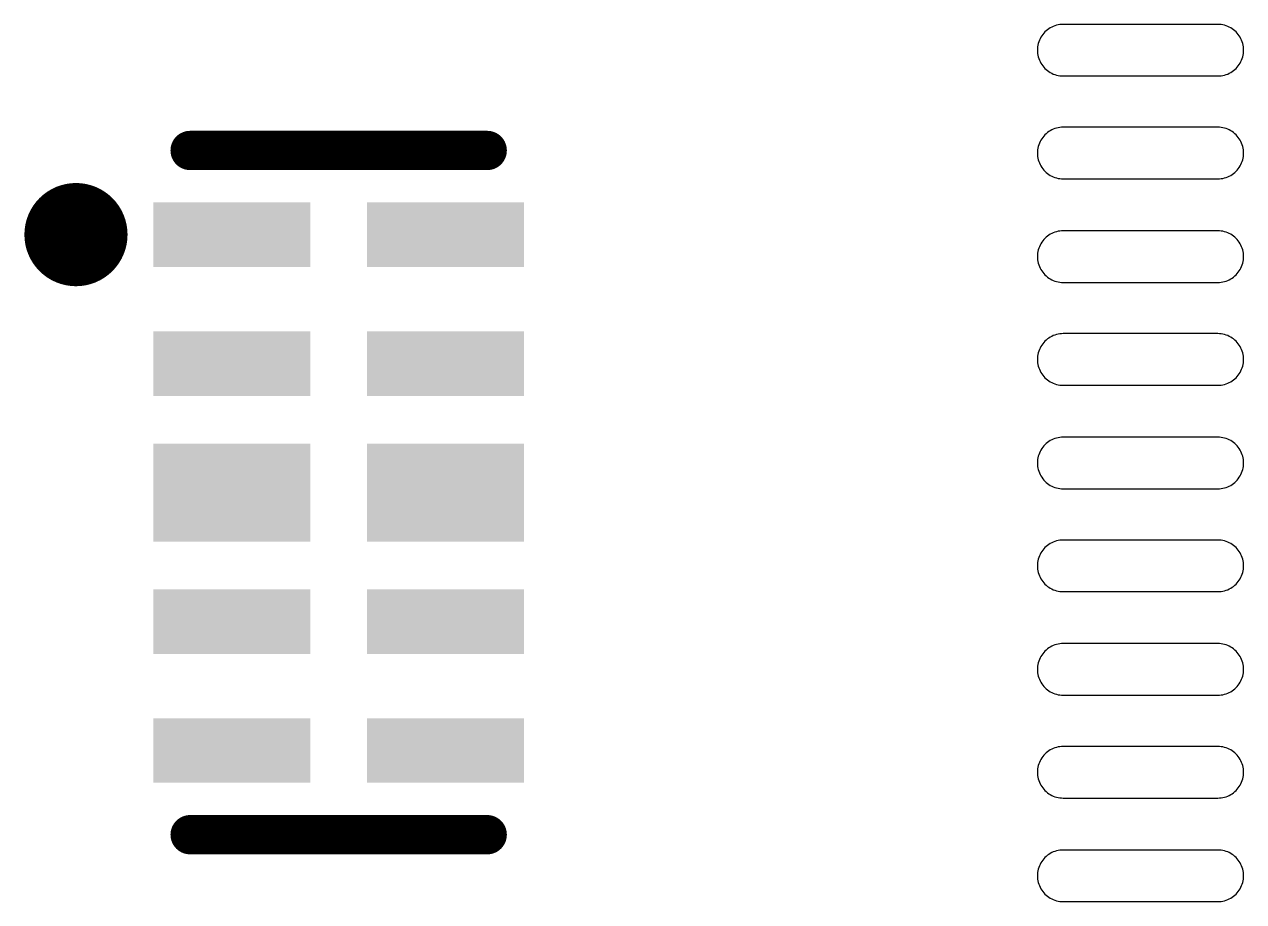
# Model space of a CAD drawing. Header units: inches. Extents: x -3.1 to 90.9, y -0.8 to 60.1.
# Drawn here: x 17.771 to 22.5, y 27.598 to 30.999 of the extents above; entities that cross this region are included whole.
import ezdxf

# ---------------------------------------------------------------- set-up
doc = ezdxf.new("R2010")
doc.units = ezdxf.units.IN
doc.layers.add('Top Overlay', color=2, linetype='Continuous')
doc.layers.add('Top Paste', color=8, linetype='Continuous')

# ---------------------------------------------------------------- blocks, each defined once
blk = doc.blocks.new('WQFN_40_L5_0_W5_0_P0_4_BL_EP_65')
at = {"layer": 'Top Paste'}
for p, q in [((-1.4655, -2.1242), (-1.4703, -2.1286)), ((-1.4604, -2.12), (-1.4655, -2.1242)), ((-1.4551, -2.1162), (-1.4604, -2.12)), ((-1.4496, -2.1127), (-1.4551, -2.1162)), ((-1.4438, -2.1097), (-1.4496, -2.1127)), ((-1.4378, -2.107), (-1.4438, -2.1097)), ((-1.4317, -2.1047), (-1.4378, -2.107)), ((-1.4254, -2.1028), (-1.4317, -2.1047)), ((-1.419, -2.1013), (-1.4254, -2.1028)), ((-1.4126, -2.1002), (-1.419, -2.1013)), ((-1.4061, -2.0996), (-1.4126, -2.1002)), ((-1.3995, -2.0994), (-1.4061, -2.0996)), ((-1.393, -2.0996), (-1.3995, -2.0994)), ((-1.3865, -2.1002), (-1.393, -2.0996)), ((-1.3865, -2.1002), (-1.3865, -2.1002)), ((-1.38, -2.1013), (-1.3865, -2.1002)), ((-1.3737, -2.1028), (-1.38, -2.1013)), ((-1.3674, -2.1047), (-1.3737, -2.1028)), ((-1.3613, -2.107), (-1.3674, -2.1047)), ((-1.3553, -2.1097), (-1.3613, -2.107)), ((-1.3496, -2.1127), (-1.3553, -2.1097)), ((-1.344, -2.1162), (-1.3496, -2.1127)), ((-1.3387, -2.12), (-1.344, -2.1162)), ((-1.3336, -2.1242), (-1.3387, -2.12)), ((-1.3288, -2.1286), (-1.3336, -2.1242)), ((-1.0667, -2.1242), (-1.0715, -2.1286)), ((-1.0616, -2.12), (-1.0667, -2.1242)), ((-1.0563, -2.1162), (-1.0616, -2.12)), ((-1.0508, -2.1127), (-1.0563, -2.1162)), ((-1.045, -2.1097), (-1.0508, -2.1127)), ((-1.039, -2.107), (-1.045, -2.1097)), ((-1.0329, -2.1047), (-1.039, -2.107)), ((-1.0266, -2.1028), (-1.0329, -2.1047)), ((-1.0203, -2.1013), (-1.0266, -2.1028)), ((-1.0138, -2.1002), (-1.0203, -2.1013)), ((-1.0073, -2.0996), (-1.0138, -2.1002)), ((-1.0008, -2.0994), (-1.0073, -2.0996)), ((-0.9942, -2.0996), (-1.0008, -2.0994)), ((-0.9877, -2.1002), (-0.9942, -2.0996)), ((-0.9877, -2.1002), (-0.9877, -2.1002)), ((-0.9813, -2.1013), (-0.9877, -2.1002)), ((-0.9749, -2.1028), (-0.9813, -2.1013)), ((-0.9686, -2.1047), (-0.9749, -2.1028)), ((-0.9625, -2.107), (-0.9686, -2.1047)), ((-0.9565, -2.1097), (-0.9625, -2.107)), ((-0.9508, -2.1127), (-0.9565, -2.1097)), ((-0.9452, -2.1162), (-0.9508, -2.1127)), ((-0.9399, -2.12), (-0.9452, -2.1162)), ((-0.9348, -2.1242), (-0.9399, -2.12)), ((-0.93, -2.1286), (-0.9348, -2.1242)), ((-0.6654, -2.1242), (-0.6702, -2.1286)), ((-0.6603, -2.12), (-0.6654, -2.1242)), ((-0.655, -2.1162), (-0.6603, -2.12)), ((-0.6495, -2.1127), (-0.655, -2.1162)), ((-0.6437, -2.1097), (-0.6495, -2.1127)), ((-0.6377, -2.107), (-0.6437, -2.1097)), ((-0.6316, -2.1047), (-0.6377, -2.107)), ((-0.6253, -2.1028), (-0.6316, -2.1047)), ((-0.6189, -2.1013), (-0.6253, -2.1028)), ((-0.6125, -2.1002), (-0.6189, -2.1013)), ((-0.606, -2.0996), (-0.6125, -2.1002)), ((-0.5994, -2.0994), (-0.606, -2.0996)), ((-0.5929, -2.0996), (-0.5994, -2.0994)), ((-0.5864, -2.1002), (-0.5929, -2.0996)), ((-0.5864, -2.1002), (-0.5864, -2.1002)), ((-0.5799, -2.1013), (-0.5864, -2.1002)), ((-0.5736, -2.1028), (-0.5799, -2.1013)), ((-0.5673, -2.1047), (-0.5736, -2.1028)), ((-0.5612, -2.107), (-0.5673, -2.1047)), ((-0.5552, -2.1097), (-0.5612, -2.107)), ((-0.5495, -2.1127), (-0.5552, -2.1097)), ((-0.5439, -2.1162), (-0.5495, -2.1127)), ((-0.5386, -2.12), (-0.5439, -2.1162)), ((-0.5335, -2.1242), (-0.5386, -2.12)), ((-0.5287, -2.1286), (-0.5335, -2.1242)), ((-0.2666, -2.1242), (-0.2714, -2.1286)), ((-0.2615, -2.12), (-0.2666, -2.1242)), ((-0.2562, -2.1162), (-0.2615, -2.12)), ((-0.2507, -2.1127), (-0.2562, -2.1162)), ((-0.2449, -2.1097), (-0.2507, -2.1127)), ((-0.2389, -2.107), (-0.2449, -2.1097)), ((-0.2328, -2.1047), (-0.2389, -2.107)), ((-0.2265, -2.1028), (-0.2328, -2.1047)), ((-0.2202, -2.1013), (-0.2265, -2.1028)), ((-0.2137, -2.1002), (-0.2202, -2.1013)), ((-0.2072, -2.0996), (-0.2137, -2.1002)), ((-0.2007, -2.0994), (-0.2072, -2.0996)), ((-0.1941, -2.0996), (-0.2007, -2.0994)), ((-0.1876, -2.1002), (-0.1941, -2.0996)), ((-0.1876, -2.1002), (-0.1876, -2.1002)), ((-0.1812, -2.1013), (-0.1876, -2.1002)), ((-0.1748, -2.1028), (-0.1812, -2.1013)), ((-0.1685, -2.1047), (-0.1748, -2.1028)), ((-0.1624, -2.107), (-0.1685, -2.1047)), ((-0.1564, -2.1097), (-0.1624, -2.107)), ((-0.1507, -2.1127), (-0.1564, -2.1097)), ((-0.1451, -2.1162), (-0.1507, -2.1127)), ((-0.1398, -2.12), (-0.1451, -2.1162)), ((-0.1347, -2.1242), (-0.1398, -2.12)), ((-0.1299, -2.1286), (-0.1347, -2.1242)), ((0.1347, -2.1242), (0.1299, -2.1286)), ((0.1398, -2.12), (0.1347, -2.1242)), ((0.1451, -2.1162), (0.1398, -2.12)), ((0.1506, -2.1127), (0.1451, -2.1162)), ((0.1564, -2.1097), (0.1506, -2.1127)), ((0.1624, -2.107), (0.1564, -2.1097)), ((0.1685, -2.1047), (0.1624, -2.107)), ((0.1748, -2.1028), (0.1685, -2.1047)), ((0.1812, -2.1013), (0.1748, -2.1028)), ((0.1876, -2.1002), (0.1812, -2.1013)), ((0.1941, -2.0996), (0.1876, -2.1002)), ((0.2007, -2.0994), (0.1941, -2.0996)), ((0.2072, -2.0996), (0.2007, -2.0994)), ((0.2137, -2.1002), (0.2072, -2.0996)), ((0.2137, -2.1002), (0.2137, -2.1002)), ((0.2202, -2.1013), (0.2137, -2.1002)), ((0.2265, -2.1028), (0.2202, -2.1013)), ((0.2328, -2.1047), (0.2265, -2.1028)), ((0.2389, -2.107), (0.2328, -2.1047)), ((0.2449, -2.1097), (0.2389, -2.107)), ((0.2506, -2.1127), (0.2449, -2.1097)), ((0.2562, -2.1162), (0.2506, -2.1127)), ((0.2615, -2.12), (0.2562, -2.1162)), ((0.2666, -2.1242), (0.2615, -2.12)), ((0.2714, -2.1286), (0.2666, -2.1242)), ((0.5335, -2.1242), (0.5287, -2.1286)), ((0.5386, -2.12), (0.5335, -2.1242)), ((0.5439, -2.1162), (0.5386, -2.12)), ((0.5494, -2.1127), (0.5439, -2.1162)), ((0.5552, -2.1097), (0.5494, -2.1127)), ((0.5612, -2.107), (0.5552, -2.1097)), ((0.5673, -2.1047), (0.5612, -2.107)), ((0.5736, -2.1028), (0.5673, -2.1047)), ((0.5799, -2.1013), (0.5736, -2.1028)), ((0.5864, -2.1002), (0.5799, -2.1013)), ((0.5929, -2.0996), (0.5864, -2.1002)), ((0.5994, -2.0994), (0.5929, -2.0996)), ((0.606, -2.0996), (0.5994, -2.0994)), ((0.6125, -2.1002), (0.606, -2.0996)), ((0.6125, -2.1002), (0.6125, -2.1002)), ((0.6189, -2.1013), (0.6125, -2.1002)), ((0.6253, -2.1028), (0.6189, -2.1013)), ((0.6316, -2.1047), (0.6253, -2.1028)), ((0.6377, -2.107), (0.6316, -2.1047)), ((0.6437, -2.1097), (0.6377, -2.107)), ((0.6494, -2.1127), (0.6437, -2.1097)), ((0.655, -2.1162), (0.6494, -2.1127)), ((0.6603, -2.12), (0.655, -2.1162)), ((0.6654, -2.1242), (0.6603, -2.12)), ((0.6702, -2.1286), (0.6654, -2.1242)), ((0.9348, -2.1242), (0.93, -2.1286)), ((0.9399, -2.12), (0.9348, -2.1242)), ((0.9452, -2.1162), (0.9399, -2.12)), ((0.9507, -2.1127), (0.9452, -2.1162)), ((0.9565, -2.1097), (0.9507, -2.1127)), ((0.9625, -2.107), (0.9565, -2.1097)), ((0.9686, -2.1047), (0.9625, -2.107)), ((0.9749, -2.1028), (0.9686, -2.1047)), ((0.9813, -2.1013), (0.9749, -2.1028)), ((0.9877, -2.1002), (0.9813, -2.1013)), ((0.9942, -2.0996), (0.9877, -2.1002)), ((1.0008, -2.0994), (0.9942, -2.0996)), ((1.0073, -2.0996), (1.0008, -2.0994)), ((1.0138, -2.1002), (1.0073, -2.0996)), ((1.0138, -2.1002), (1.0138, -2.1002)), ((1.0203, -2.1013), (1.0138, -2.1002)), ((1.0266, -2.1028), (1.0203, -2.1013)), ((1.0329, -2.1047), (1.0266, -2.1028)), ((1.039, -2.107), (1.0329, -2.1047)), ((1.045, -2.1097), (1.039, -2.107)), ((1.0507, -2.1127), (1.045, -2.1097)), ((1.0563, -2.1162), (1.0507, -2.1127)), ((1.0616, -2.12), (1.0563, -2.1162)), ((1.0667, -2.1242), (1.0616, -2.12)), ((1.0715, -2.1286), (1.0667, -2.1242)), ((1.3336, -2.1242), (1.3288, -2.1286)), ((1.3387, -2.12), (1.3336, -2.1242)), ((1.344, -2.1162), (1.3387, -2.12)), ((1.3495, -2.1127), (1.344, -2.1162)), ((1.3553, -2.1097), (1.3495, -2.1127)), ((1.3613, -2.107), (1.3553, -2.1097)), ((1.3674, -2.1047), (1.3613, -2.107)), ((1.3737, -2.1028), (1.3674, -2.1047)), ((1.38, -2.1013), (1.3737, -2.1028)), ((1.3865, -2.1002), (1.38, -2.1013)), ((1.393, -2.0996), (1.3865, -2.1002)), ((1.3995, -2.0994), (1.393, -2.0996)), ((1.4061, -2.0996), (1.3995, -2.0994)), ((1.4126, -2.1002), (1.4061, -2.0996)), ((1.4126, -2.1002), (1.4126, -2.1002)), ((1.419, -2.1013), (1.4126, -2.1002)), ((1.4254, -2.1028), (1.419, -2.1013)), ((1.4317, -2.1047), (1.4254, -2.1028)), ((1.4378, -2.107), (1.4317, -2.1047)), ((1.4438, -2.1097), (1.4378, -2.107)), ((1.4495, -2.1127), (1.4438, -2.1097)), ((1.4551, -2.1162), (1.4495, -2.1127)), ((1.4604, -2.12), (1.4551, -2.1162)), ((1.4655, -2.1242), (1.4604, -2.12)), ((1.4703, -2.1286), (1.4655, -2.1242)), ((1.7349, -2.1242), (1.7301, -2.1286)), ((1.74, -2.12), (1.7349, -2.1242)), ((1.7453, -2.1162), (1.74, -2.12)), ((1.7508, -2.1127), (1.7453, -2.1162)), ((1.7566, -2.1097), (1.7508, -2.1127)), ((1.7626, -2.107), (1.7566, -2.1097)), ((1.7687, -2.1047), (1.7626, -2.107)), ((1.775, -2.1028), (1.7687, -2.1047)), ((1.7814, -2.1013), (1.775, -2.1028)), ((1.7878, -2.1002), (1.7814, -2.1013)), ((1.7943, -2.0996), (1.7878, -2.1002)), ((1.8009, -2.0994), (1.7943, -2.0996)), ((1.8074, -2.0996), (1.8009, -2.0994)), ((1.8139, -2.1002), (1.8074, -2.0996)), ((1.8139, -2.1002), (1.8139, -2.1002)), ((1.8204, -2.1013), (1.8139, -2.1002)), ((1.8267, -2.1028), (1.8204, -2.1013)), ((1.833, -2.1047), (1.8267, -2.1028)), ((1.8391, -2.107), (1.833, -2.1047)), ((1.8451, -2.1097), (1.8391, -2.107)), ((1.8508, -2.1127), (1.8451, -2.1097)), ((1.8564, -2.1162), (1.8508, -2.1127)), ((1.8617, -2.12), (1.8564, -2.1162)), ((1.8668, -2.1242), (1.8617, -2.12)), ((1.8716, -2.1286), (1.8668, -2.1242)), ((-1.4961, -2.1735), (-1.4976, -2.1799)), ((-1.4942, -2.1672), (-1.4961, -2.1735)), ((-1.4919, -2.1611), (-1.4942, -2.1672)), ((-1.4892, -2.1551), (-1.4919, -2.1611)), ((-1.4862, -2.1494), (-1.4892, -2.1551)), ((-1.4827, -2.1438), (-1.4862, -2.1494)), ((-1.4789, -2.1385), (-1.4827, -2.1438)), ((-1.4747, -2.1334), (-1.4789, -2.1385)), ((-1.4703, -2.1286), (-1.4747, -2.1334)), ((-1.3244, -2.1334), (-1.3288, -2.1286)), ((-1.3202, -2.1385), (-1.3244, -2.1334)), ((-1.3164, -2.1438), (-1.3202, -2.1385)), ((-1.3129, -2.1493), (-1.3164, -2.1438)), ((-1.3099, -2.1551), (-1.3129, -2.1493)), ((-1.3072, -2.1611), (-1.3099, -2.1551)), ((-1.3048, -2.1672), (-1.3072, -2.1611)), ((-1.3029, -2.1735), (-1.3048, -2.1672)), ((-1.3015, -2.1799), (-1.3029, -2.1735)), ((-1.0974, -2.1735), (-1.0988, -2.1799)), ((-1.0955, -2.1672), (-1.0974, -2.1735)), ((-1.0931, -2.1611), (-1.0955, -2.1672)), ((-1.0904, -2.1551), (-1.0931, -2.1611)), ((-1.0874, -2.1494), (-1.0904, -2.1551)), ((-1.0839, -2.1438), (-1.0874, -2.1494)), ((-1.0801, -2.1385), (-1.0839, -2.1438)), ((-1.0759, -2.1334), (-1.0801, -2.1385)), ((-1.0715, -2.1286), (-1.0759, -2.1334)), ((-0.9256, -2.1334), (-0.93, -2.1286)), ((-0.9214, -2.1385), (-0.9256, -2.1334)), ((-0.9176, -2.1438), (-0.9214, -2.1385)), ((-0.9141, -2.1493), (-0.9176, -2.1438)), ((-0.9111, -2.1551), (-0.9141, -2.1493)), ((-0.9084, -2.1611), (-0.9111, -2.1551)), ((-0.9061, -2.1672), (-0.9084, -2.1611)), ((-0.9042, -2.1735), (-0.9061, -2.1672)), ((-0.9027, -2.1799), (-0.9042, -2.1735)), ((-0.696, -2.1735), (-0.6975, -2.1799)), ((-0.6941, -2.1672), (-0.696, -2.1735)), ((-0.6918, -2.1611), (-0.6941, -2.1672)), ((-0.6891, -2.1551), (-0.6918, -2.1611)), ((-0.6861, -2.1494), (-0.6891, -2.1551)), ((-0.6826, -2.1438), (-0.6861, -2.1494)), ((-0.6788, -2.1385), (-0.6826, -2.1438)), ((-0.6746, -2.1334), (-0.6788, -2.1385)), ((-0.6702, -2.1286), (-0.6746, -2.1334)), ((-0.5243, -2.1334), (-0.5287, -2.1286)), ((-0.5201, -2.1385), (-0.5243, -2.1334)), ((-0.5163, -2.1438), (-0.5201, -2.1385)), ((-0.5128, -2.1493), (-0.5163, -2.1438)), ((-0.5098, -2.1551), (-0.5128, -2.1493)), ((-0.5071, -2.1611), (-0.5098, -2.1551)), ((-0.5047, -2.1672), (-0.5071, -2.1611)), ((-0.5028, -2.1735), (-0.5047, -2.1672)), ((-0.5014, -2.1799), (-0.5028, -2.1735)), ((-0.2973, -2.1735), (-0.2987, -2.1799)), ((-0.2954, -2.1672), (-0.2973, -2.1735)), ((-0.293, -2.1611), (-0.2954, -2.1672)), ((-0.2903, -2.1551), (-0.293, -2.1611)), ((-0.2873, -2.1494), (-0.2903, -2.1551)), ((-0.2838, -2.1438), (-0.2873, -2.1494)), ((-0.28, -2.1385), (-0.2838, -2.1438)), ((-0.2758, -2.1334), (-0.28, -2.1385)), ((-0.2714, -2.1286), (-0.2758, -2.1334)), ((-0.1255, -2.1334), (-0.1299, -2.1286)), ((-0.1213, -2.1385), (-0.1255, -2.1334)), ((-0.1175, -2.1438), (-0.1213, -2.1385)), ((-0.114, -2.1493), (-0.1175, -2.1438)), ((-0.111, -2.1551), (-0.114, -2.1493)), ((-0.1083, -2.1611), (-0.111, -2.1551)), ((-0.106, -2.1672), (-0.1083, -2.1611)), ((-0.1041, -2.1735), (-0.106, -2.1672)), ((-0.1026, -2.1799), (-0.1041, -2.1735)), ((0.1041, -2.1735), (0.1026, -2.1799)), ((0.106, -2.1672), (0.1041, -2.1735)), ((0.1083, -2.1611), (0.106, -2.1672)), ((0.111, -2.1551), (0.1083, -2.1611)), ((0.114, -2.1494), (0.111, -2.1551)), ((0.1175, -2.1438), (0.114, -2.1494)), ((0.1213, -2.1385), (0.1175, -2.1438)), ((0.1255, -2.1334), (0.1213, -2.1385)), ((0.1299, -2.1286), (0.1255, -2.1334)), ((0.2758, -2.1334), (0.2714, -2.1286)), ((0.28, -2.1385), (0.2758, -2.1334)), ((0.2838, -2.1438), (0.28, -2.1385)), ((0.2873, -2.1493), (0.2838, -2.1438)), ((0.2903, -2.1551), (0.2873, -2.1493)), ((0.293, -2.1611), (0.2903, -2.1551)), ((0.2954, -2.1672), (0.293, -2.1611)), ((0.2973, -2.1735), (0.2954, -2.1672)), ((0.2987, -2.1799), (0.2973, -2.1735)), ((0.5028, -2.1735), (0.5014, -2.1799)), ((0.5047, -2.1672), (0.5028, -2.1735)), ((0.5071, -2.1611), (0.5047, -2.1672)), ((0.5098, -2.1551), (0.5071, -2.1611)), ((0.5128, -2.1494), (0.5098, -2.1551)), ((0.5163, -2.1438), (0.5128, -2.1494)), ((0.5201, -2.1385), (0.5163, -2.1438)), ((0.5243, -2.1334), (0.5201, -2.1385)), ((0.5287, -2.1286), (0.5243, -2.1334)), ((0.6746, -2.1334), (0.6702, -2.1286)), ((0.6788, -2.1385), (0.6746, -2.1334)), ((0.6826, -2.1438), (0.6788, -2.1385)), ((0.6861, -2.1493), (0.6826, -2.1438)), ((0.6891, -2.1551), (0.6861, -2.1493)), ((0.6918, -2.1611), (0.6891, -2.1551)), ((0.6941, -2.1672), (0.6918, -2.1611)), ((0.696, -2.1735), (0.6941, -2.1672)), ((0.6975, -2.1799), (0.696, -2.1735)), ((0.9042, -2.1735), (0.9027, -2.1799)), ((0.9061, -2.1672), (0.9042, -2.1735)), ((0.9084, -2.1611), (0.9061, -2.1672)), ((0.9111, -2.1551), (0.9084, -2.1611)), ((0.9141, -2.1494), (0.9111, -2.1551)), ((0.9176, -2.1438), (0.9141, -2.1494)), ((0.9214, -2.1385), (0.9176, -2.1438)), ((0.9256, -2.1334), (0.9214, -2.1385)), ((0.93, -2.1286), (0.9256, -2.1334)), ((1.0759, -2.1334), (1.0715, -2.1286)), ((1.0801, -2.1385), (1.0759, -2.1334)), ((1.0839, -2.1438), (1.0801, -2.1385)), ((1.0874, -2.1493), (1.0839, -2.1438)), ((1.0904, -2.1551), (1.0874, -2.1493)), ((1.0931, -2.1611), (1.0904, -2.1551)), ((1.0955, -2.1672), (1.0931, -2.1611)), ((1.0974, -2.1735), (1.0955, -2.1672)), ((1.0988, -2.1799), (1.0974, -2.1735)), ((1.3029, -2.1735), (1.3015, -2.1799)), ((1.3048, -2.1672), (1.3029, -2.1735)), ((1.3072, -2.1611), (1.3048, -2.1672)), ((1.3099, -2.1551), (1.3072, -2.1611)), ((1.3129, -2.1494), (1.3099, -2.1551)), ((1.3164, -2.1438), (1.3129, -2.1494)), ((1.3202, -2.1385), (1.3164, -2.1438)), ((1.3244, -2.1334), (1.3202, -2.1385)), ((1.3288, -2.1286), (1.3244, -2.1334)), ((1.4747, -2.1334), (1.4703, -2.1286)), ((1.4789, -2.1385), (1.4747, -2.1334)), ((1.4827, -2.1438), (1.4789, -2.1385)), ((1.4862, -2.1493), (1.4827, -2.1438)), ((1.4892, -2.1551), (1.4862, -2.1493)), ((1.4919, -2.1611), (1.4892, -2.1551)), ((1.4942, -2.1672), (1.4919, -2.1611)), ((1.4961, -2.1735), (1.4942, -2.1672)), ((1.4976, -2.1799), (1.4961, -2.1735)), ((1.7043, -2.1735), (1.7028, -2.1799)), ((1.7062, -2.1672), (1.7043, -2.1735)), ((1.7085, -2.1611), (1.7062, -2.1672)), ((1.7112, -2.1551), (1.7085, -2.1611)), ((1.7142, -2.1494), (1.7112, -2.1551)), ((1.7177, -2.1438), (1.7142, -2.1494)), ((1.7215, -2.1385), (1.7177, -2.1438)), ((1.7257, -2.1334), (1.7215, -2.1385)), ((1.7301, -2.1286), (1.7257, -2.1334)), ((1.876, -2.1334), (1.8716, -2.1286)), ((1.8802, -2.1385), (1.876, -2.1334)), ((1.884, -2.1438), (1.8802, -2.1385)), ((1.8875, -2.1493), (1.884, -2.1438)), ((1.8905, -2.1551), (1.8875, -2.1493)), ((1.8932, -2.1611), (1.8905, -2.1551)), ((1.8956, -2.1672), (1.8932, -2.1611)), ((1.8975, -2.1735), (1.8956, -2.1672)), ((1.8989, -2.1799), (1.8975, -2.1735)), ((-1.4993, -2.1928), (-1.4995, -2.1994)), ((-1.4995, -2.1994), (-1.4995, -2.7994)), ((-1.4987, -2.1863), (-1.4993, -2.1928)), ((-1.4976, -2.1799), (-1.4987, -2.1863)), ((-1.3004, -2.1863), (-1.3015, -2.1799)), ((-1.2997, -2.1928), (-1.3004, -2.1863)), ((-1.2995, -2.1994), (-1.2997, -2.1928)), ((-1.2995, -2.7994), (-1.2995, -2.1994)), ((-1.1006, -2.1928), (-1.1008, -2.1994)), ((-1.1008, -2.1994), (-1.1008, -2.7994)), ((-1.0999, -2.1863), (-1.1006, -2.1928)), ((-1.0988, -2.1799), (-1.0999, -2.1863)), ((-0.9016, -2.1863), (-0.9027, -2.1799)), ((-0.901, -2.1928), (-0.9016, -2.1863)), ((-0.9008, -2.1994), (-0.901, -2.1928)), ((-0.9008, -2.7994), (-0.9008, -2.1994)), ((-0.6992, -2.1928), (-0.6994, -2.1994)), ((-0.6994, -2.1994), (-0.6994, -2.7994)), ((-0.6986, -2.1863), (-0.6992, -2.1928)), ((-0.6975, -2.1799), (-0.6986, -2.1863)), ((-0.5003, -2.1863), (-0.5014, -2.1799)), ((-0.4996, -2.1928), (-0.5003, -2.1863)), ((-0.4994, -2.1994), (-0.4996, -2.1928)), ((-0.4994, -2.7994), (-0.4994, -2.1994)), ((-0.3005, -2.1928), (-0.3007, -2.1994)), ((-0.3007, -2.1994), (-0.3007, -2.7994)), ((-0.2998, -2.1863), (-0.3005, -2.1928)), ((-0.2987, -2.1799), (-0.2998, -2.1863)), ((-0.1015, -2.1863), (-0.1026, -2.1799)), ((-0.1009, -2.1928), (-0.1015, -2.1863)), ((-0.1007, -2.1994), (-0.1009, -2.1928)), ((-0.1007, -2.7994), (-0.1007, -2.1994)), ((0.1009, -2.1928), (0.1007, -2.1994)), ((0.1007, -2.1994), (0.1007, -2.7994)), ((0.1015, -2.1863), (0.1009, -2.1928)), ((0.1026, -2.1799), (0.1015, -2.1863)), ((0.2998, -2.1863), (0.2987, -2.1799)), ((0.3005, -2.1928), (0.2998, -2.1863)), ((0.3007, -2.1994), (0.3005, -2.1928)), ((0.3007, -2.7994), (0.3007, -2.1994)), ((0.4996, -2.1928), (0.4994, -2.1994)), ((0.4994, -2.1994), (0.4994, -2.7994)), ((0.5003, -2.1863), (0.4996, -2.1928)), ((0.5014, -2.1799), (0.5003, -2.1863)), ((0.6986, -2.1863), (0.6975, -2.1799)), ((0.6992, -2.1928), (0.6986, -2.1863)), ((0.6994, -2.1994), (0.6992, -2.1928)), ((0.6994, -2.7994), (0.6994, -2.1994)), ((0.901, -2.1928), (0.9008, -2.1994)), ((0.9008, -2.1994), (0.9008, -2.7994)), ((0.9016, -2.1863), (0.901, -2.1928)), ((0.9027, -2.1799), (0.9016, -2.1863)), ((1.0999, -2.1863), (1.0988, -2.1799)), ((1.1006, -2.1928), (1.0999, -2.1863)), ((1.1008, -2.1994), (1.1006, -2.1928)), ((1.1008, -2.7994), (1.1008, -2.1994)), ((1.2997, -2.1928), (1.2995, -2.1994)), ((1.2995, -2.1994), (1.2995, -2.7994)), ((1.3004, -2.1863), (1.2997, -2.1928)), ((1.3015, -2.1799), (1.3004, -2.1863)), ((1.4987, -2.1863), (1.4976, -2.1799)), ((1.4993, -2.1928), (1.4987, -2.1863)), ((1.4995, -2.1994), (1.4993, -2.1928)), ((1.4995, -2.7994), (1.4995, -2.1994)), ((1.7011, -2.1928), (1.7009, -2.1994)), ((1.7009, -2.1994), (1.7009, -2.7994)), ((1.7017, -2.1863), (1.7011, -2.1928)), ((1.7028, -2.1799), (1.7017, -2.1863)), ((1.9, -2.1863), (1.8989, -2.1799)), ((1.9007, -2.1928), (1.9, -2.1863)), ((1.9009, -2.1994), (1.9007, -2.1928)), ((1.9009, -2.7994), (1.9009, -2.1994)), ((-1.4995, -2.7994), (-1.4993, -2.8059)), ((-1.4993, -2.8059), (-1.4987, -2.8124)), ((-1.4987, -2.8124), (-1.4976, -2.8189)), ((-1.4976, -2.8189), (-1.4961, -2.8252)), ((-1.4961, -2.8252), (-1.4942, -2.8315)), ((-1.4942, -2.8315), (-1.4919, -2.8376)), ((-1.3072, -2.8376), (-1.3048, -2.8315)), ((-1.3048, -2.8315), (-1.3029, -2.8252)), ((-1.3029, -2.8252), (-1.3015, -2.8189)), ((-1.3015, -2.8189), (-1.3004, -2.8124)), ((-1.3004, -2.8124), (-1.2997, -2.8059)), ((-1.2997, -2.8059), (-1.2995, -2.7994)), ((-1.1008, -2.7994), (-1.1006, -2.8059)), ((-1.1006, -2.8059), (-1.0999, -2.8124)), ((-1.0999, -2.8124), (-1.0988, -2.8189)), ((-1.0988, -2.8189), (-1.0974, -2.8252)), ((-1.0974, -2.8252), (-1.0955, -2.8315)), ((-1.0955, -2.8315), (-1.0931, -2.8376)), ((-0.9084, -2.8376), (-0.9061, -2.8315)), ((-0.9061, -2.8315), (-0.9042, -2.8252)), ((-0.9042, -2.8252), (-0.9027, -2.8189)), ((-0.9027, -2.8189), (-0.9016, -2.8124)), ((-0.9016, -2.8124), (-0.901, -2.8059)), ((-0.901, -2.8059), (-0.9008, -2.7994)), ((-0.6994, -2.7994), (-0.6992, -2.8059)), ((-0.6992, -2.8059), (-0.6986, -2.8124)), ((-0.6986, -2.8124), (-0.6975, -2.8189)), ((-0.6975, -2.8189), (-0.696, -2.8252)), ((-0.696, -2.8252), (-0.6941, -2.8315)), ((-0.6941, -2.8315), (-0.6918, -2.8376)), ((-0.5071, -2.8376), (-0.5047, -2.8315)), ((-0.5047, -2.8315), (-0.5028, -2.8252)), ((-0.5028, -2.8252), (-0.5014, -2.8189)), ((-0.5014, -2.8189), (-0.5003, -2.8124)), ((-0.5003, -2.8124), (-0.4996, -2.8059)), ((-0.4996, -2.8059), (-0.4994, -2.7994)), ((-0.3007, -2.7994), (-0.3005, -2.8059)), ((-0.3005, -2.8059), (-0.2998, -2.8124)), ((-0.2998, -2.8124), (-0.2987, -2.8189)), ((-0.2987, -2.8189), (-0.2973, -2.8252)), ((-0.2973, -2.8252), (-0.2954, -2.8315)), ((-0.2954, -2.8315), (-0.293, -2.8376)), ((-0.1083, -2.8376), (-0.106, -2.8315)), ((-0.106, -2.8315), (-0.1041, -2.8252)), ((-0.1041, -2.8252), (-0.1026, -2.8189)), ((-0.1026, -2.8189), (-0.1015, -2.8124)), ((-0.1015, -2.8124), (-0.1009, -2.8059)), ((-0.1009, -2.8059), (-0.1007, -2.7994)), ((0.1007, -2.7994), (0.1009, -2.8059)), ((0.1009, -2.8059), (0.1015, -2.8124)), ((0.1015, -2.8124), (0.1026, -2.8189)), ((0.1026, -2.8189), (0.1041, -2.8252)), ((0.1041, -2.8252), (0.106, -2.8315)), ((0.106, -2.8315), (0.1083, -2.8376)), ((0.293, -2.8376), (0.2954, -2.8315)), ((0.2954, -2.8315), (0.2973, -2.8252)), ((0.2973, -2.8252), (0.2987, -2.8189)), ((0.2987, -2.8189), (0.2998, -2.8124)), ((0.2998, -2.8124), (0.3005, -2.8059)), ((0.3005, -2.8059), (0.3007, -2.7994)), ((0.4994, -2.7994), (0.4996, -2.8059)), ((0.4996, -2.8059), (0.5003, -2.8124)), ((0.5003, -2.8124), (0.5014, -2.8189)), ((0.5014, -2.8189), (0.5028, -2.8252)), ((0.5028, -2.8252), (0.5047, -2.8315)), ((0.5047, -2.8315), (0.5071, -2.8376)), ((0.6918, -2.8376), (0.6941, -2.8315)), ((0.6941, -2.8315), (0.696, -2.8252)), ((0.696, -2.8252), (0.6975, -2.8189)), ((0.6975, -2.8189), (0.6986, -2.8124)), ((0.6986, -2.8124), (0.6992, -2.8059)), ((0.6992, -2.8059), (0.6994, -2.7994)), ((0.9008, -2.7994), (0.901, -2.8059)), ((0.901, -2.8059), (0.9016, -2.8124)), ((0.9016, -2.8124), (0.9027, -2.8189)), ((0.9027, -2.8189), (0.9042, -2.8252)), ((0.9042, -2.8252), (0.9061, -2.8315)), ((0.9061, -2.8315), (0.9084, -2.8376)), ((1.0931, -2.8376), (1.0955, -2.8315)), ((1.0955, -2.8315), (1.0974, -2.8252)), ((1.0974, -2.8252), (1.0988, -2.8189)), ((1.0988, -2.8189), (1.0999, -2.8124)), ((1.0999, -2.8124), (1.1006, -2.8059)), ((1.1006, -2.8059), (1.1008, -2.7994)), ((1.2995, -2.7994), (1.2997, -2.8059)), ((1.2997, -2.8059), (1.3004, -2.8124)), ((1.3004, -2.8124), (1.3015, -2.8189)), ((1.3015, -2.8189), (1.3029, -2.8252)), ((1.3029, -2.8252), (1.3048, -2.8315)), ((1.3048, -2.8315), (1.3072, -2.8376)), ((1.4919, -2.8376), (1.4942, -2.8315)), ((1.4942, -2.8315), (1.4961, -2.8252)), ((1.4961, -2.8252), (1.4976, -2.8189)), ((1.4976, -2.8189), (1.4987, -2.8124)), ((1.4987, -2.8124), (1.4993, -2.8059)), ((1.4993, -2.8059), (1.4995, -2.7994)), ((1.7009, -2.7994), (1.7011, -2.8059)), ((1.7011, -2.8059), (1.7017, -2.8124)), ((1.7017, -2.8124), (1.7028, -2.8189)), ((1.7028, -2.8189), (1.7043, -2.8252)), ((1.7043, -2.8252), (1.7062, -2.8315)), ((1.7062, -2.8315), (1.7085, -2.8376)), ((1.8932, -2.8376), (1.8956, -2.8315)), ((1.8956, -2.8315), (1.8975, -2.8252)), ((1.8975, -2.8252), (1.8989, -2.8189)), ((1.8989, -2.8189), (1.9, -2.8124)), ((1.9, -2.8124), (1.9007, -2.8059)), ((1.9007, -2.8059), (1.9009, -2.7994)), ((-1.4919, -2.8376), (-1.4892, -2.8436)), ((-1.4892, -2.8436), (-1.4862, -2.8494)), ((-1.4862, -2.8494), (-1.4827, -2.8549)), ((-1.4827, -2.8549), (-1.4789, -2.8602)), ((-1.4789, -2.8602), (-1.4747, -2.8653)), ((-1.4747, -2.8653), (-1.4703, -2.8701)), ((-1.4703, -2.8701), (-1.4655, -2.8745)), ((-1.4655, -2.8745), (-1.4604, -2.8787)), ((-1.4604, -2.8787), (-1.4551, -2.8825)), ((-1.4551, -2.8825), (-1.4495, -2.886)), ((-1.3496, -2.886), (-1.344, -2.8825)), ((-1.344, -2.8825), (-1.3387, -2.8787)), ((-1.3387, -2.8787), (-1.3336, -2.8745)), ((-1.3336, -2.8745), (-1.3288, -2.8701)), ((-1.3288, -2.8701), (-1.3244, -2.8653)), ((-1.3244, -2.8653), (-1.3202, -2.8602)), ((-1.3202, -2.8602), (-1.3164, -2.8549)), ((-1.3164, -2.8549), (-1.3129, -2.8493)), ((-1.3129, -2.8493), (-1.3099, -2.8436)), ((-1.3099, -2.8436), (-1.3072, -2.8376)), ((-1.0931, -2.8376), (-1.0904, -2.8436)), ((-1.0904, -2.8436), (-1.0874, -2.8494)), ((-1.0874, -2.8494), (-1.0839, -2.8549)), ((-1.0839, -2.8549), (-1.0801, -2.8602)), ((-1.0801, -2.8602), (-1.0759, -2.8653)), ((-1.0759, -2.8653), (-1.0715, -2.8701)), ((-1.0715, -2.8701), (-1.0667, -2.8745)), ((-1.0667, -2.8745), (-1.0616, -2.8787)), ((-1.0616, -2.8787), (-1.0563, -2.8825)), ((-1.0563, -2.8825), (-1.0507, -2.886)), ((-0.9508, -2.886), (-0.9452, -2.8825)), ((-0.9452, -2.8825), (-0.9399, -2.8787)), ((-0.9399, -2.8787), (-0.9348, -2.8745)), ((-0.9348, -2.8745), (-0.93, -2.8701)), ((-0.93, -2.8701), (-0.9256, -2.8653)), ((-0.9256, -2.8653), (-0.9214, -2.8602)), ((-0.9214, -2.8602), (-0.9176, -2.8549)), ((-0.9176, -2.8549), (-0.9141, -2.8493)), ((-0.9141, -2.8493), (-0.9111, -2.8436)), ((-0.9111, -2.8436), (-0.9084, -2.8376)), ((-0.6918, -2.8376), (-0.6891, -2.8436)), ((-0.6891, -2.8436), (-0.6861, -2.8494)), ((-0.6861, -2.8494), (-0.6826, -2.8549)), ((-0.6826, -2.8549), (-0.6788, -2.8602)), ((-0.6788, -2.8602), (-0.6746, -2.8653)), ((-0.6746, -2.8653), (-0.6702, -2.8701)), ((-0.6702, -2.8701), (-0.6654, -2.8745)), ((-0.6654, -2.8745), (-0.6603, -2.8787)), ((-0.6603, -2.8787), (-0.655, -2.8825)), ((-0.655, -2.8825), (-0.6494, -2.886)), ((-0.5495, -2.886), (-0.5439, -2.8825)), ((-0.5439, -2.8825), (-0.5386, -2.8787)), ((-0.5386, -2.8787), (-0.5335, -2.8745)), ((-0.5335, -2.8745), (-0.5287, -2.8701)), ((-0.5287, -2.8701), (-0.5243, -2.8653)), ((-0.5243, -2.8653), (-0.5201, -2.8602)), ((-0.5201, -2.8602), (-0.5163, -2.8549)), ((-0.5163, -2.8549), (-0.5128, -2.8493)), ((-0.5128, -2.8493), (-0.5098, -2.8436)), ((-0.5098, -2.8436), (-0.5071, -2.8376)), ((-0.293, -2.8376), (-0.2903, -2.8436)), ((-0.2903, -2.8436), (-0.2873, -2.8494)), ((-0.2873, -2.8494), (-0.2838, -2.8549)), ((-0.2838, -2.8549), (-0.28, -2.8602)), ((-0.28, -2.8602), (-0.2758, -2.8653)), ((-0.2758, -2.8653), (-0.2714, -2.8701)), ((-0.2714, -2.8701), (-0.2666, -2.8745)), ((-0.2666, -2.8745), (-0.2615, -2.8787)), ((-0.2615, -2.8787), (-0.2562, -2.8825)), ((-0.2562, -2.8825), (-0.2506, -2.886)), ((-0.1507, -2.886), (-0.1451, -2.8825)), ((-0.1451, -2.8825), (-0.1398, -2.8787)), ((-0.1398, -2.8787), (-0.1347, -2.8745)), ((-0.1347, -2.8745), (-0.1299, -2.8701)), ((-0.1299, -2.8701), (-0.1255, -2.8653)), ((-0.1255, -2.8653), (-0.1213, -2.8602)), ((-0.1213, -2.8602), (-0.1175, -2.8549)), ((-0.1175, -2.8549), (-0.114, -2.8493)), ((-0.114, -2.8493), (-0.111, -2.8436)), ((-0.111, -2.8436), (-0.1083, -2.8376)), ((0.1083, -2.8376), (0.111, -2.8436)), ((0.111, -2.8436), (0.114, -2.8494)), ((0.114, -2.8494), (0.1175, -2.8549)), ((0.1175, -2.8549), (0.1213, -2.8602)), ((0.1213, -2.8602), (0.1255, -2.8653)), ((0.1255, -2.8653), (0.1299, -2.8701)), ((0.1299, -2.8701), (0.1347, -2.8745)), ((0.1347, -2.8745), (0.1398, -2.8787)), ((0.1398, -2.8787), (0.1451, -2.8825)), ((0.1451, -2.8825), (0.1507, -2.886)), ((0.2506, -2.886), (0.2562, -2.8825)), ((0.2562, -2.8825), (0.2615, -2.8787)), ((0.2615, -2.8787), (0.2666, -2.8745)), ((0.2666, -2.8745), (0.2714, -2.8701)), ((0.2714, -2.8701), (0.2758, -2.8653)), ((0.2758, -2.8653), (0.28, -2.8602)), ((0.28, -2.8602), (0.2838, -2.8549)), ((0.2838, -2.8549), (0.2873, -2.8493)), ((0.2873, -2.8493), (0.2903, -2.8436)), ((0.2903, -2.8436), (0.293, -2.8376)), ((0.5071, -2.8376), (0.5098, -2.8436)), ((0.5098, -2.8436), (0.5128, -2.8494)), ((0.5128, -2.8494), (0.5163, -2.8549)), ((0.5163, -2.8549), (0.5201, -2.8602)), ((0.5201, -2.8602), (0.5243, -2.8653)), ((0.5243, -2.8653), (0.5287, -2.8701)), ((0.5287, -2.8701), (0.5335, -2.8745)), ((0.5335, -2.8745), (0.5386, -2.8787)), ((0.5386, -2.8787), (0.5439, -2.8825)), ((0.5439, -2.8825), (0.5495, -2.886)), ((0.6494, -2.886), (0.655, -2.8825)), ((0.655, -2.8825), (0.6603, -2.8787)), ((0.6603, -2.8787), (0.6654, -2.8745)), ((0.6654, -2.8745), (0.6702, -2.8701)), ((0.6702, -2.8701), (0.6746, -2.8653)), ((0.6746, -2.8653), (0.6788, -2.8602)), ((0.6788, -2.8602), (0.6826, -2.8549)), ((0.6826, -2.8549), (0.6861, -2.8493)), ((0.6861, -2.8493), (0.6891, -2.8436)), ((0.6891, -2.8436), (0.6918, -2.8376)), ((0.9084, -2.8376), (0.9111, -2.8436)), ((0.9111, -2.8436), (0.9141, -2.8494)), ((0.9141, -2.8494), (0.9176, -2.8549)), ((0.9176, -2.8549), (0.9214, -2.8602)), ((0.9214, -2.8602), (0.9256, -2.8653)), ((0.9256, -2.8653), (0.93, -2.8701)), ((0.93, -2.8701), (0.9348, -2.8745)), ((0.9348, -2.8745), (0.9399, -2.8787)), ((0.9399, -2.8787), (0.9452, -2.8825)), ((0.9452, -2.8825), (0.9508, -2.886)), ((1.0507, -2.886), (1.0563, -2.8825)), ((1.0563, -2.8825), (1.0616, -2.8787)), ((1.0616, -2.8787), (1.0667, -2.8745)), ((1.0667, -2.8745), (1.0715, -2.8701)), ((1.0715, -2.8701), (1.0759, -2.8653)), ((1.0759, -2.8653), (1.0801, -2.8602)), ((1.0801, -2.8602), (1.0839, -2.8549)), ((1.0839, -2.8549), (1.0874, -2.8493)), ((1.0874, -2.8493), (1.0904, -2.8436)), ((1.0904, -2.8436), (1.0931, -2.8376)), ((1.3072, -2.8376), (1.3099, -2.8436)), ((1.3099, -2.8436), (1.3129, -2.8494)), ((1.3129, -2.8494), (1.3164, -2.8549)), ((1.3164, -2.8549), (1.3202, -2.8602)), ((1.3202, -2.8602), (1.3244, -2.8653)), ((1.3244, -2.8653), (1.3288, -2.8701)), ((1.3288, -2.8701), (1.3336, -2.8745)), ((1.3336, -2.8745), (1.3387, -2.8787)), ((1.3387, -2.8787), (1.344, -2.8825)), ((1.344, -2.8825), (1.3496, -2.886)), ((1.4495, -2.886), (1.4551, -2.8825)), ((1.4551, -2.8825), (1.4604, -2.8787)), ((1.4604, -2.8787), (1.4655, -2.8745)), ((1.4655, -2.8745), (1.4703, -2.8701)), ((1.4703, -2.8701), (1.4747, -2.8653)), ((1.4747, -2.8653), (1.4789, -2.8602)), ((1.4789, -2.8602), (1.4827, -2.8549)), ((1.4827, -2.8549), (1.4862, -2.8493)), ((1.4862, -2.8493), (1.4892, -2.8436)), ((1.4892, -2.8436), (1.4919, -2.8376)), ((1.7085, -2.8376), (1.7112, -2.8436)), ((1.7112, -2.8436), (1.7142, -2.8494)), ((1.7142, -2.8494), (1.7177, -2.8549)), ((1.7177, -2.8549), (1.7215, -2.8602)), ((1.7215, -2.8602), (1.7257, -2.8653)), ((1.7257, -2.8653), (1.7301, -2.8701)), ((1.7301, -2.8701), (1.7349, -2.8745)), ((1.7349, -2.8745), (1.74, -2.8787)), ((1.74, -2.8787), (1.7453, -2.8825)), ((1.7453, -2.8825), (1.7509, -2.886)), ((1.8508, -2.886), (1.8564, -2.8825)), ((1.8564, -2.8825), (1.8617, -2.8787)), ((1.8617, -2.8787), (1.8668, -2.8745)), ((1.8668, -2.8745), (1.8716, -2.8701)), ((1.8716, -2.8701), (1.876, -2.8653)), ((1.876, -2.8653), (1.8802, -2.8602)), ((1.8802, -2.8602), (1.884, -2.8549)), ((1.884, -2.8549), (1.8875, -2.8493)), ((1.8875, -2.8493), (1.8905, -2.8436)), ((1.8905, -2.8436), (1.8932, -2.8376)), ((-1.4495, -2.886), (-1.4438, -2.889)), ((-1.4438, -2.889), (-1.4378, -2.8917)), ((-1.4378, -2.8917), (-1.4317, -2.8941)), ((-1.4317, -2.8941), (-1.4254, -2.896)), ((-1.4254, -2.896), (-1.419, -2.8974)), ((-1.419, -2.8974), (-1.4126, -2.8985)), ((-1.4126, -2.8985), (-1.4061, -2.8992)), ((-1.4061, -2.8992), (-1.3995, -2.8994)), ((-1.3995, -2.8994), (-1.393, -2.8992)), ((-1.393, -2.8992), (-1.3865, -2.8985)), ((-1.3865, -2.8985), (-1.38, -2.8974)), ((-1.38, -2.8974), (-1.3737, -2.896)), ((-1.3737, -2.896), (-1.3674, -2.8941)), ((-1.3674, -2.8941), (-1.3613, -2.8917)), ((-1.3613, -2.8917), (-1.3553, -2.889)), ((-1.3553, -2.889), (-1.3496, -2.886)), ((-1.0507, -2.886), (-1.045, -2.889)), ((-1.045, -2.889), (-1.039, -2.8917)), ((-1.039, -2.8917), (-1.0329, -2.8941)), ((-1.0329, -2.8941), (-1.0266, -2.896)), ((-1.0266, -2.896), (-1.0203, -2.8974)), ((-1.0203, -2.8974), (-1.0138, -2.8985)), ((-1.0138, -2.8985), (-1.0073, -2.8992)), ((-1.0073, -2.8992), (-1.0008, -2.8994)), ((-1.0008, -2.8994), (-0.9942, -2.8992)), ((-0.9942, -2.8992), (-0.9877, -2.8985)), ((-0.9877, -2.8985), (-0.9813, -2.8974)), ((-0.9813, -2.8974), (-0.9749, -2.896)), ((-0.9749, -2.896), (-0.9686, -2.8941)), ((-0.9686, -2.8941), (-0.9625, -2.8917)), ((-0.9625, -2.8917), (-0.9565, -2.889)), ((-0.9565, -2.889), (-0.9508, -2.886)), ((-0.6494, -2.886), (-0.6437, -2.889)), ((-0.6437, -2.889), (-0.6377, -2.8917)), ((-0.6377, -2.8917), (-0.6316, -2.8941)), ((-0.6316, -2.8941), (-0.6253, -2.896)), ((-0.6253, -2.896), (-0.6189, -2.8974)), ((-0.6189, -2.8974), (-0.6125, -2.8985)), ((-0.6125, -2.8985), (-0.606, -2.8992)), ((-0.606, -2.8992), (-0.5994, -2.8994)), ((-0.5994, -2.8994), (-0.5929, -2.8992)), ((-0.5929, -2.8992), (-0.5864, -2.8985)), ((-0.5864, -2.8985), (-0.5799, -2.8974)), ((-0.5799, -2.8974), (-0.5736, -2.896)), ((-0.5736, -2.896), (-0.5673, -2.8941)), ((-0.5673, -2.8941), (-0.5612, -2.8917)), ((-0.5612, -2.8917), (-0.5552, -2.889)), ((-0.5552, -2.889), (-0.5495, -2.886)), ((-0.2506, -2.886), (-0.2449, -2.889)), ((-0.2449, -2.889), (-0.2389, -2.8917)), ((-0.2389, -2.8917), (-0.2328, -2.8941)), ((-0.2328, -2.8941), (-0.2265, -2.896)), ((-0.2265, -2.896), (-0.2202, -2.8974)), ((-0.2202, -2.8974), (-0.2137, -2.8985)), ((-0.2137, -2.8985), (-0.2072, -2.8992)), ((-0.2072, -2.8992), (-0.2007, -2.8994)), ((-0.2007, -2.8994), (-0.1941, -2.8992)), ((-0.1941, -2.8992), (-0.1876, -2.8985)), ((-0.1876, -2.8985), (-0.1812, -2.8974)), ((-0.1812, -2.8974), (-0.1748, -2.896)), ((-0.1748, -2.896), (-0.1685, -2.8941)), ((-0.1685, -2.8941), (-0.1624, -2.8917)), ((-0.1624, -2.8917), (-0.1564, -2.889)), ((-0.1564, -2.889), (-0.1507, -2.886)), ((0.1507, -2.886), (0.1564, -2.889)), ((0.1564, -2.889), (0.1624, -2.8917)), ((0.1624, -2.8917), (0.1685, -2.8941)), ((0.1685, -2.8941), (0.1748, -2.896)), ((0.1748, -2.896), (0.1812, -2.8974)), ((0.1812, -2.8974), (0.1876, -2.8985)), ((0.1876, -2.8985), (0.1941, -2.8992)), ((0.1941, -2.8992), (0.2007, -2.8994)), ((0.2007, -2.8994), (0.2072, -2.8992)), ((0.2072, -2.8992), (0.2137, -2.8985)), ((0.2137, -2.8985), (0.2202, -2.8974)), ((0.2202, -2.8974), (0.2265, -2.896)), ((0.2265, -2.896), (0.2328, -2.8941)), ((0.2328, -2.8941), (0.2389, -2.8917)), ((0.2389, -2.8917), (0.2449, -2.889)), ((0.2449, -2.889), (0.2506, -2.886)), ((0.5495, -2.886), (0.5552, -2.889)), ((0.5552, -2.889), (0.5612, -2.8917)), ((0.5612, -2.8917), (0.5673, -2.8941)), ((0.5673, -2.8941), (0.5736, -2.896)), ((0.5736, -2.896), (0.5799, -2.8974)), ((0.5799, -2.8974), (0.5864, -2.8985)), ((0.5864, -2.8985), (0.5929, -2.8992)), ((0.5929, -2.8992), (0.5994, -2.8994)), ((0.5994, -2.8994), (0.606, -2.8992)), ((0.606, -2.8992), (0.6125, -2.8985)), ((0.6125, -2.8985), (0.6189, -2.8974)), ((0.6189, -2.8974), (0.6253, -2.896)), ((0.6253, -2.896), (0.6316, -2.8941)), ((0.6316, -2.8941), (0.6377, -2.8917)), ((0.6377, -2.8917), (0.6437, -2.889)), ((0.6437, -2.889), (0.6494, -2.886)), ((0.9508, -2.886), (0.9565, -2.889)), ((0.9565, -2.889), (0.9625, -2.8917)), ((0.9625, -2.8917), (0.9686, -2.8941)), ((0.9686, -2.8941), (0.9749, -2.896)), ((0.9749, -2.896), (0.9813, -2.8974)), ((0.9813, -2.8974), (0.9877, -2.8985)), ((0.9877, -2.8985), (0.9942, -2.8992)), ((0.9942, -2.8992), (1.0008, -2.8994)), ((1.0008, -2.8994), (1.0073, -2.8992)), ((1.0073, -2.8992), (1.0138, -2.8985)), ((1.0138, -2.8985), (1.0203, -2.8974)), ((1.0203, -2.8974), (1.0266, -2.896)), ((1.0266, -2.896), (1.0329, -2.8941)), ((1.0329, -2.8941), (1.039, -2.8917)), ((1.039, -2.8917), (1.045, -2.889)), ((1.045, -2.889), (1.0507, -2.886)), ((1.3496, -2.886), (1.3553, -2.889)), ((1.3553, -2.889), (1.3613, -2.8917)), ((1.3613, -2.8917), (1.3674, -2.8941)), ((1.3674, -2.8941), (1.3737, -2.896)), ((1.3737, -2.896), (1.38, -2.8974)), ((1.38, -2.8974), (1.3865, -2.8985)), ((1.3865, -2.8985), (1.393, -2.8992)), ((1.393, -2.8992), (1.3995, -2.8994)), ((1.3995, -2.8994), (1.4061, -2.8992)), ((1.4061, -2.8992), (1.4126, -2.8985)), ((1.4126, -2.8985), (1.419, -2.8974)), ((1.419, -2.8974), (1.4254, -2.896)), ((1.4254, -2.896), (1.4317, -2.8941)), ((1.4317, -2.8941), (1.4378, -2.8917)), ((1.4378, -2.8917), (1.4438, -2.889)), ((1.4438, -2.889), (1.4495, -2.886)), ((1.7509, -2.886), (1.7566, -2.889)), ((1.7566, -2.889), (1.7626, -2.8917)), ((1.7626, -2.8917), (1.7687, -2.8941)), ((1.7687, -2.8941), (1.775, -2.896)), ((1.775, -2.896), (1.7814, -2.8974)), ((1.7814, -2.8974), (1.7878, -2.8985)), ((1.7878, -2.8985), (1.7943, -2.8992)), ((1.7943, -2.8992), (1.8009, -2.8994)), ((1.8009, -2.8994), (1.8074, -2.8992)), ((1.8074, -2.8992), (1.8139, -2.8985)), ((1.8139, -2.8985), (1.8204, -2.8974)), ((1.8204, -2.8974), (1.8267, -2.896)), ((1.8267, -2.896), (1.833, -2.8941)), ((1.833, -2.8941), (1.8391, -2.8917)), ((1.8391, -2.8917), (1.8451, -2.889)), ((1.8451, -2.889), (1.8508, -2.886))]:
    blk.add_line(p, q, dxfattribs=at)
blk = doc.blocks.new('USON_10_L2_5_W1_0_P0_50_BL_445')
at = {"layer": 'Top Paste'}
for points in [[(-1.125, 0.719), (-0.875, 0.719), (-0.875, 0.11), (-1.125, 0.11)], [(-0.6249, 0.719), (-0.3749, 0.719), (-0.3749, 0.11), (-0.6249, 0.11)], [(-0.19, 0.719), (0.19, 0.719), (0.19, 0.11), (-0.19, 0.11)], [(0.3751, 0.719), (0.6251, 0.719), (0.6251, 0.11), (0.3751, 0.11)], [(0.875, 0.719), (1.125, 0.719), (1.125, 0.11), (0.875, 0.11)], [(-1.125, -0.11), (-0.875, -0.11), (-0.875, -0.719), (-1.125, -0.719)], [(-0.6249, -0.11), (-0.3749, -0.11), (-0.3749, -0.719), (-0.6249, -0.719)], [(-0.19, -0.11), (0.19, -0.11), (0.19, -0.719), (-0.19, -0.719)], [(0.3751, -0.11), (0.6251, -0.11), (0.6251, -0.719), (0.3751, -0.719)], [(0.875, -0.11), (1.125, -0.11), (1.125, -0.719), (0.875, -0.719)]]:
    blk.add_hatch(color=8, dxfattribs=at).paths.add_polyline_path(points)
at = {"layer": 'Top Overlay', "const_width": 0.1524}
for points in [[(-1.3262, -0.5762), (-1.3262, 0.5762)], [(1.3262, -0.5762), (1.3262, 0.5762)]]:
    blk.add_lwpolyline(points, dxfattribs=at)
at = {"layer": 'Top Overlay'}
for points, const_width in [([(-1.3643, 0.5762, 1), (-1.2881, 0.5762, 1)], 0.0762), ([(1.2881, 0.5762, 1), (1.3643, 0.5762, 1)], 0.0762), ([(-1.3643, -0.5762, 1), (-1.2881, -0.5762, 1)], 0.0762), ([(1.2881, -0.5762, 1), (1.3643, -0.5762, 1)], 0.0762), ([(-0.8999, -1.019, 1), (-1.1001, -1.019, 1)], 0.2), ([(-1.1501, -1.019, 1), (-1.0501, -1.019, 1)], 0.1), ([(-0.9499, -1.019, 1), (-0.8499, -1.019, 1)], 0.1)]:
    blk.add_lwpolyline(points, format="xyb", close=True, dxfattribs=dict(at, const_width=const_width))

msp = doc.modelspace()

# ---------------------------------------------------------------- block references
at = {"rotation": 270}
for name, p in [('WQFN_40_L5_0_W5_0_P0_4_BL_EP_65', (24.5995, 29.4994)), ('USON_10_L2_5_W1_0_P0_50_BL_445', (18.99, 29.184))]:
    msp.add_blockref(name, p, dxfattribs=at)

doc.saveas('drawing.dxf')
